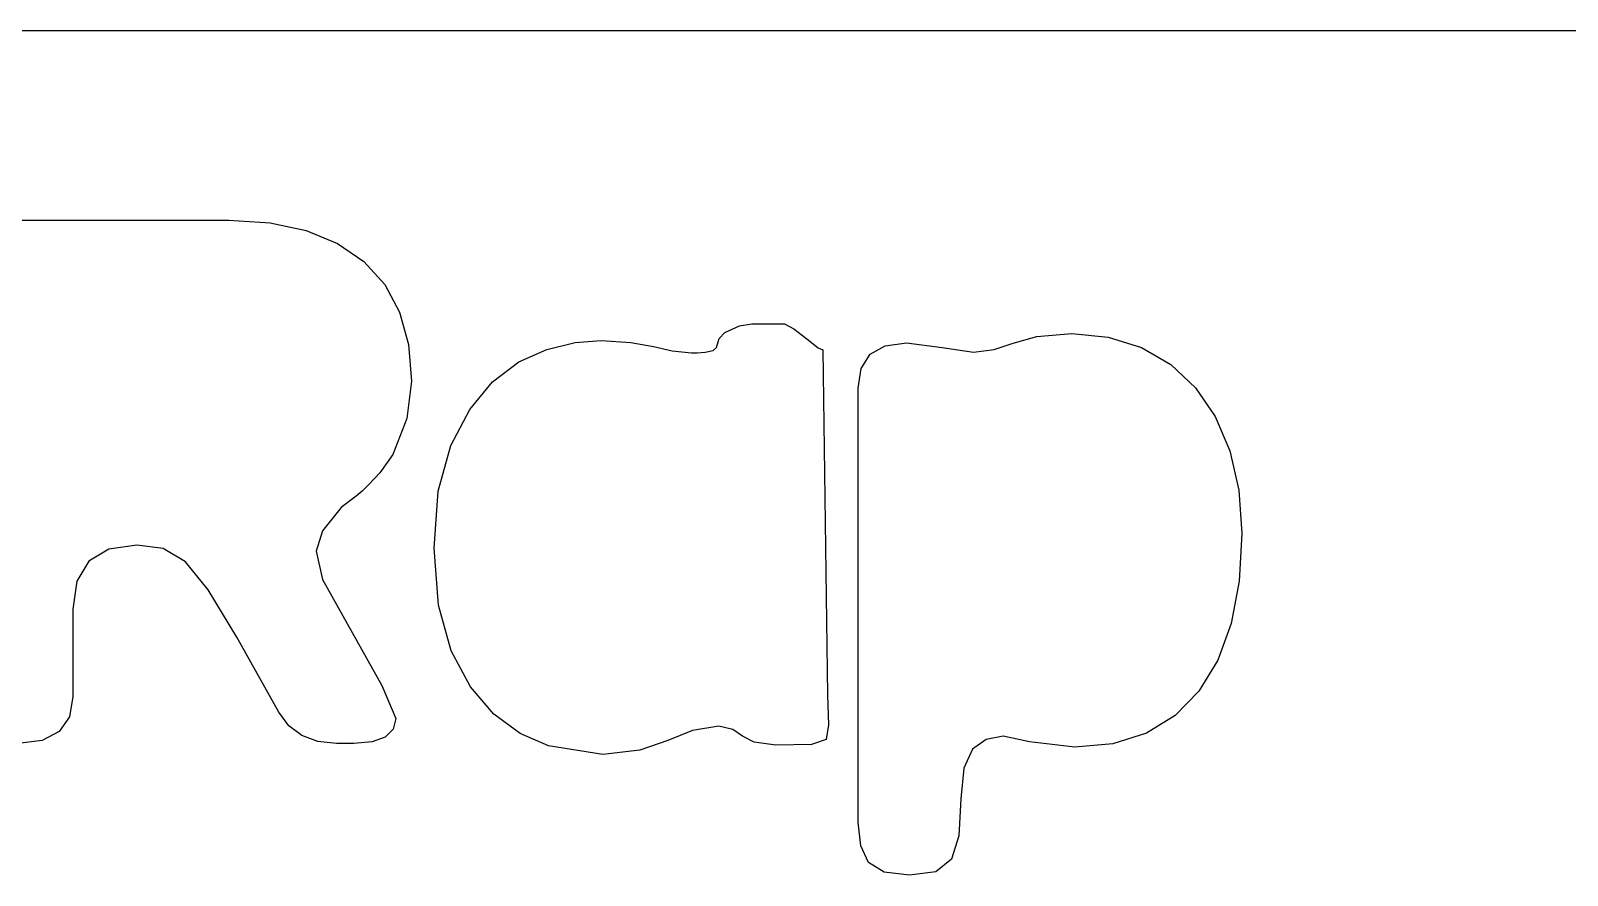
# Model space of a CAD drawing. Header units: metres. Extents: x 730 to 928, y -1580 to -1257.
# Drawn here: x 830.02 to 873.33, y -1281.09 to -1257.31 of the extents above; entities that cross this region are included whole.
import ezdxf

# ---------------------------------------------------------------- set-up
doc = ezdxf.new("R2010")
doc.units = ezdxf.units.M

msp = doc.modelspace()

# ---------------------------------------------------------------- linework, layer by layer
at = {"layer": 'COMPONENT2'}
for p, q in [((829.402, -1262.645, 0), (835.606, -1262.645, 0)), ((835.606, -1262.645, 0), (836.767, -1262.718, 0)), ((836.767, -1262.718, 0), (837.789, -1262.936, 0)), ((837.789, -1262.936, 0), (838.67, -1263.301, 0)), ((838.67, -1263.301, 0), (839.41, -1263.81, 0)), ((839.41, -1263.81, 0), (839.997, -1264.458, 0)), ((839.997, -1264.458, 0), (840.416, -1265.234, 0)), ((840.416, -1265.234, 0), (840.668, -1266.14, 0)), ((849.582, -1265.809, 0), (850, -1265.622, 0)), ((850, -1265.622, 0), (850.341, -1265.567, 0)), ((850.341, -1265.567, 0), (850.385, -1265.567, 0)), ((850.385, -1265.567, 0), (851.265, -1265.567, 0)), ((851.265, -1265.567, 0), (851.528, -1265.699, 0)), ((851.528, -1265.699, 0), (851.891, -1265.985, 0)), ((840.668, -1266.14, 0), (840.752, -1267.175, 0)), ((844.569, -1266.282, 0), (845.363, -1266.093, 0)), ((845.363, -1266.093, 0), (846.097, -1266.029, 0)), ((846.097, -1266.029, 0), (846.933, -1266.084, 0)), ((846.933, -1266.084, 0), (847.57, -1266.205, 0)), ((849.351, -1266.227, 0), (849.42, -1265.98, 0)), ((849.42, -1265.98, 0), (849.582, -1265.809, 0)), ((851.891, -1265.985, 0), (852.21, -1266.238, 0)), ((853.678, -1266.418, 0), (854.103, -1266.179, 0)), ((854.103, -1266.179, 0), (854.699, -1266.1, 0)), ((854.699, -1266.1, 0), (855.709, -1266.231, 0)), ((857.171, -1266.286, 0), (857.71, -1266.111, 0)), ((857.71, -1266.111, 0), (858.381, -1265.924, 0)), ((858.381, -1265.924, 0), (859.359, -1265.836, 0)), ((859.359, -1265.836, 0), (860.39, -1265.935, 0)), ((860.39, -1265.935, 0), (861.327, -1266.231, 0)), ((843.774, -1266.637, 0), (844.569, -1266.282, 0)), ((847.57, -1266.205, 0), (848.098, -1266.326, 0)), ((848.098, -1266.326, 0), (848.648, -1266.381, 0)), ((848.648, -1266.381, 0), (848.802, -1266.381, 0)), ((848.802, -1266.381, 0), (849.033, -1266.359, 0)), ((849.033, -1266.359, 0), (849.252, -1266.315, 0)), ((849.252, -1266.315, 0), (849.351, -1266.227, 0)), ((852.21, -1266.238, 0), (852.342, -1266.293, 0)), ((852.342, -1266.293, 0), (852.474, -1276.018, 0)), ((853.423, -1266.817, 0), (853.678, -1266.418, 0)), ((855.709, -1266.231, 0), (856.588, -1266.363, 0)), ((856.588, -1266.363, 0), (857.171, -1266.286, 0)), ((861.327, -1266.231, 0), (862.152, -1266.712, 0)), ((843.04, -1267.195, 0), (843.774, -1266.637, 0)), ((853.338, -1267.375, 0), (853.423, -1266.817, 0)), ((862.152, -1266.712, 0), (862.845, -1267.364, 0)), ((840.752, -1267.175, 0), (840.62, -1268.23, 0)), ((842.394, -1267.974, 0), (843.04, -1267.195, 0)), ((853.338, -1279.598, 0), (853.338, -1267.375, 0)), ((862.845, -1267.364, 0), (863.4, -1268.177, 0)), ((840.62, -1268.23, 0), (840.224, -1269.242, 0)), ((841.864, -1268.988, 0), (842.394, -1267.974, 0)), ((863.4, -1268.177, 0), (863.812, -1269.144, 0)), ((841.509, -1270.278, 0), (841.864, -1268.988, 0)), ((863.812, -1269.144, 0), (864.068, -1270.247, 0)), ((840.224, -1269.242, 0), (839.861, -1269.759, 0)), ((839.564, -1270.078, 0), (839.432, -1270.21, 0)), ((839.861, -1269.759, 0), (839.564, -1270.078, 0)), ((839.19, -1270.419, 0), (838.773, -1270.737, 0)), ((839.366, -1270.276, 0), (839.19, -1270.419, 0)), ((839.432, -1270.21, 0), (839.366, -1270.276, 0)), ((841.391, -1271.881, 0), (841.509, -1270.278, 0)), ((864.068, -1270.247, 0), (864.153, -1271.464, 0)), ((838.773, -1270.737, 0), (838.245, -1271.397, 0)), ((833.011, -1271.793, 0), (832.222, -1271.906, 0)), ((833.759, -1271.892, 0), (833.011, -1271.793, 0)), ((838.245, -1271.397, 0), (838.069, -1271.969, 0)), ((864.153, -1271.464, 0), (864.077, -1272.813, 0)), ((831.659, -1272.244, 0), (831.321, -1272.807, 0)), ((832.222, -1271.906, 0), (831.659, -1272.244, 0)), ((834.386, -1272.266, 0), (833.759, -1271.892, 0)), ((838.069, -1271.969, 0), (838.245, -1272.76, 0)), ((841.512, -1273.485, 0), (841.391, -1271.881, 0)), ((835.023, -1273.057, 0), (834.386, -1272.266, 0)), ((831.321, -1272.807, 0), (831.208, -1273.596, 0)), ((835.826, -1274.388, 0), (835.023, -1273.057, 0)), ((838.245, -1272.76, 0), (839.916, -1275.751, 0)), ((864.077, -1272.813, 0), (863.851, -1274.003, 0)), ((841.875, -1274.775, 0), (841.512, -1273.485, 0)), ((831.208, -1273.596, 0), (831.208, -1276.059, 0)), ((837.013, -1276.499, 0), (835.826, -1274.388, 0)), ((863.851, -1274.003, 0), (863.473, -1275.034, 0)), ((842.416, -1275.787, 0), (841.875, -1274.775, 0)), ((863.473, -1275.034, 0), (862.944, -1275.905, 0)), ((831.208, -1276.059, 0), (831.112, -1276.636, 0)), ((839.916, -1275.751, 0), (840.312, -1276.675, 0)), ((843.073, -1276.557, 0), (842.416, -1275.787, 0)), ((852.474, -1276.018, 0), (852.507, -1276.854, 0)), ((862.944, -1275.905, 0), (862.271, -1276.597, 0)), ((837.296, -1276.884, 0), (837.013, -1276.499, 0)), ((843.815, -1277.104, 0), (843.073, -1276.557, 0)), ((831.112, -1276.636, 0), (830.823, -1277.048, 0)), ((837.662, -1277.158, 0), (837.296, -1276.884, 0)), ((840.238, -1276.983, 0), (840.015, -1277.202, 0)), ((840.312, -1276.675, 0), (840.238, -1276.983, 0)), ((849.417, -1276.898, 0), (848.67, -1277.019, 0)), ((849.813, -1276.986, 0), (849.417, -1276.898, 0)), ((850.077, -1277.173, 0), (849.813, -1276.986, 0)), ((852.507, -1276.854, 0), (852.441, -1277.272, 0)), ((862.271, -1276.597, 0), (861.465, -1277.092, 0)), ((830.341, -1277.296, 0), (829.667, -1277.378, 0)), ((830.823, -1277.048, 0), (830.341, -1277.296, 0)), ((838.11, -1277.323, 0), (837.662, -1277.158, 0)), ((838.641, -1277.378, 0), (838.11, -1277.323, 0)), ((839.124, -1277.378, 0), (838.641, -1277.378, 0)), ((839.644, -1277.334, 0), (839.124, -1277.378, 0)), ((840.015, -1277.202, 0), (839.644, -1277.334, 0)), ((844.613, -1277.448, 0), (843.815, -1277.104, 0)), ((847.977, -1277.294, 0), (847.185, -1277.569, 0)), ((848.67, -1277.019, 0), (847.977, -1277.294, 0)), ((850.407, -1277.349, 0), (850.077, -1277.173, 0)), ((851.023, -1277.426, 0), (850.407, -1277.349, 0)), ((852.023, -1277.415, 0), (851.023, -1277.426, 0)), ((852.441, -1277.272, 0), (852.023, -1277.415, 0)), ((856.946, -1277.271, 0), (856.566, -1277.543, 0)), ((857.424, -1277.18, 0), (856.946, -1277.271, 0)), ((858.172, -1277.334, 0), (857.424, -1277.18, 0)), ((859.447, -1277.488, 0), (858.172, -1277.334, 0)), ((860.523, -1277.389, 0), (859.447, -1277.488, 0)), ((861.465, -1277.092, 0), (860.523, -1277.389, 0)), ((846.141, -1277.69, 0), (844.613, -1277.448, 0)), ((847.185, -1277.569, 0), (846.141, -1277.69, 0)), ((856.566, -1277.543, 0), (856.319, -1278.073, 0)), ((856.319, -1278.073, 0), (856.237, -1278.939, 0)), ((856.237, -1278.939, 0), (856.182, -1279.983, 0)), ((853.412, -1280.266, 0), (853.338, -1279.598, 0)), ((856.182, -1279.983, 0), (855.973, -1280.643, 0)), ((853.634, -1280.731, 0), (853.412, -1280.266, 0)), ((854.071, -1281.003, 0), (853.634, -1280.731, 0)), ((855.973, -1280.643, 0), (855.534, -1280.995, 0)), ((854.787, -1281.093, 0), (854.071, -1281.003, 0)), ((855.534, -1280.995, 0), (854.787, -1281.093, 0))]:
    msp.add_line(p, q, dxfattribs=at)
at = {"layer": 'Layer0'}
msp.add_line((902.211, -1257.308, 0), (756.211, -1257.308, 0), dxfattribs=at)

doc.saveas('drawing.dxf')
